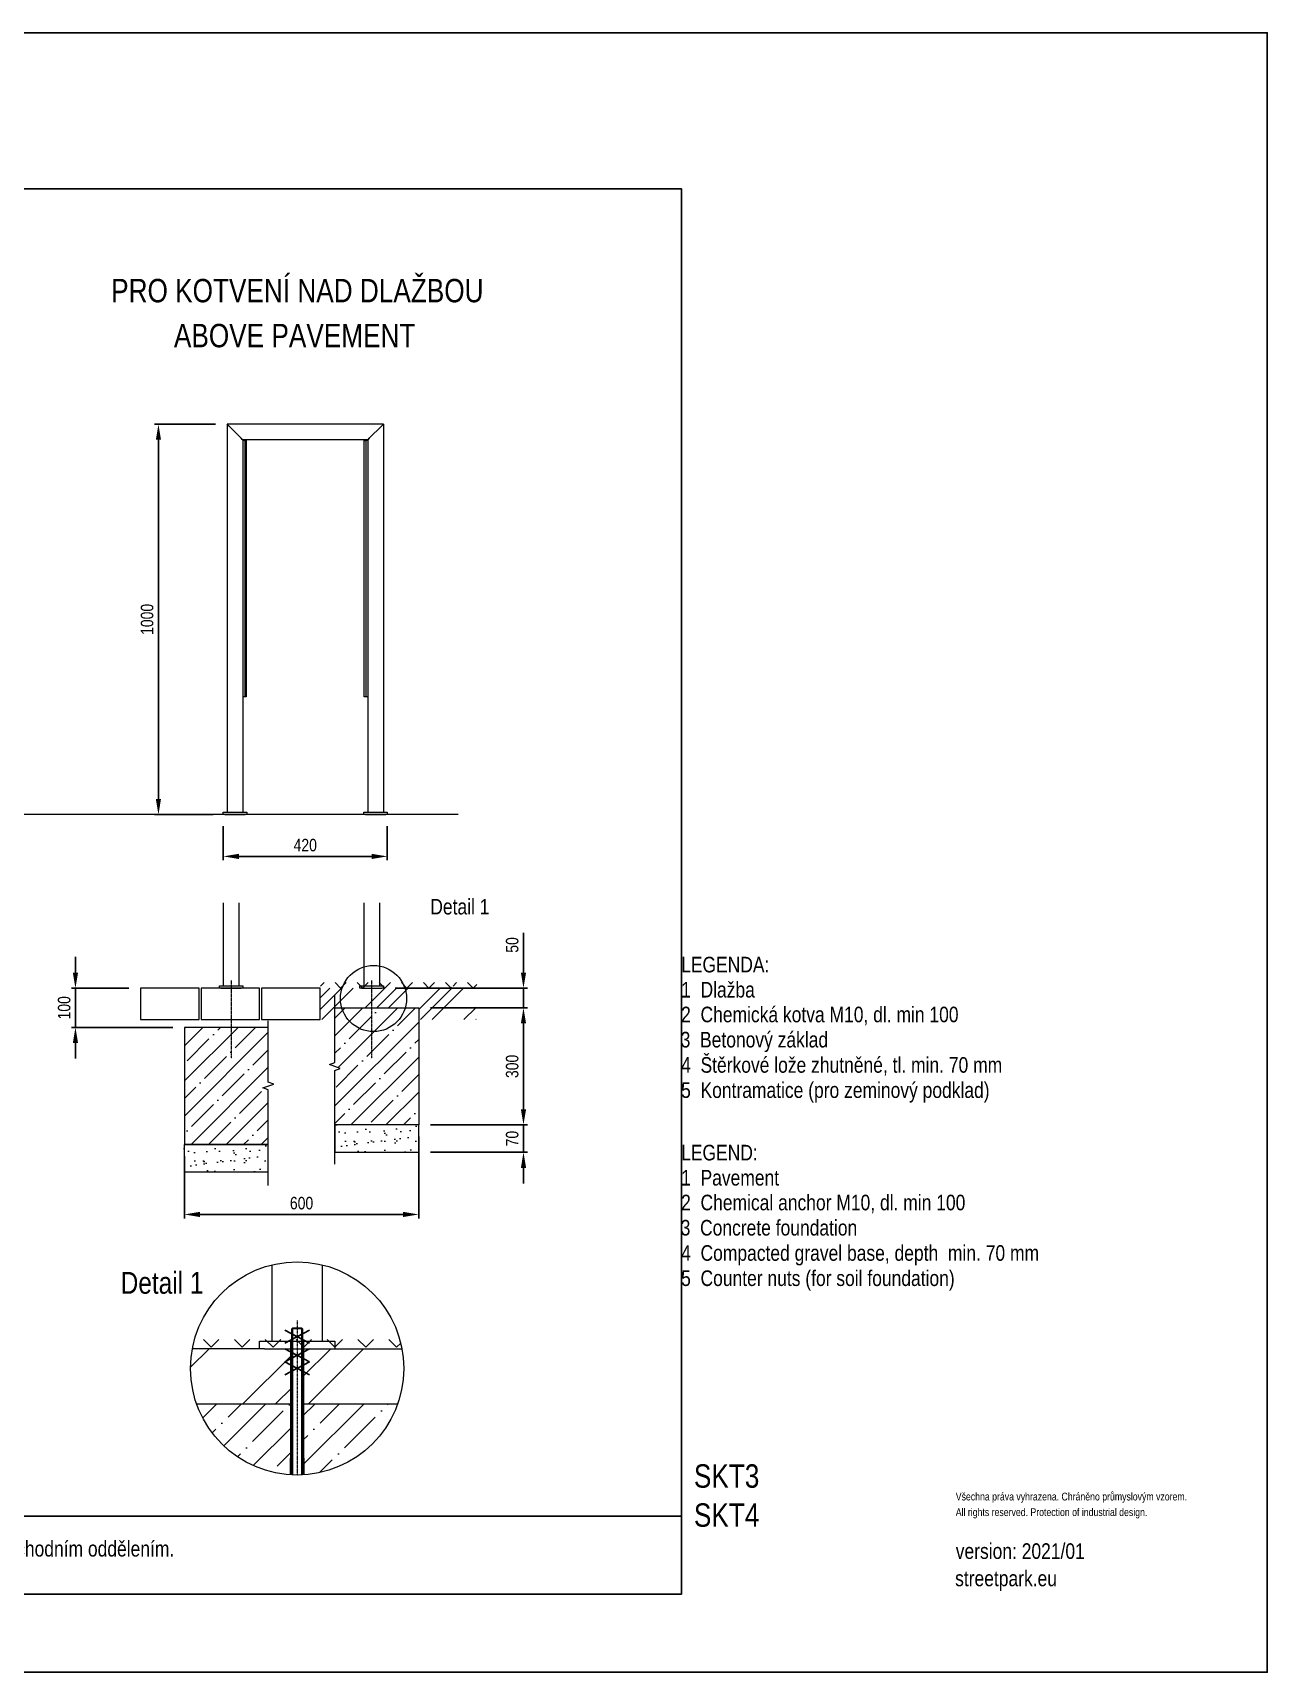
# Model space of a CAD drawing. Header units: millimetres. Extents: x 22162 to 28102, y 3160 to 7360.
# Drawn here: x 24940 to 28102, y 3160 to 7360 of the extents above; entities that cross this region are included whole.
import ezdxf
from ezdxf.lldxf.tags import DXFTag

# ---------------------------------------------------------------- set-up
doc = ezdxf.new("R2010")
doc.units = ezdxf.units.MM
doc.header["$LTSCALE"] = 0.2
doc.linetypes.add('ACAD_ISO10W100', pattern=[18.5, 12, -3, 0.5, -3])
for name, color, linetype, lineweight in [('KOTY', 3, 'Continuous', 9), ('OBRYSOVA', 7, 'Continuous', 9), ('OSY', 7, 'ACAD_ISO10W100', 9), ('Visible', 7, 'Continuous', 18), ('Vrstva 1', 7, 'Continuous', 5)]:
    doc.layers.add(name, color=color, linetype=linetype, lineweight=lineweight)
doc.layers.add('Nekreslit', color=6, linetype='Continuous', plot=False)
doc.layers.add('SRAFY', color=7, linetype='Continuous', lineweight=9, true_color=0x57595b)
doc.styles.add('SEACAD_Arial', font='arial.ttf', dxfattribs={"width": 0.8})
tags = doc.linetypes.add('HIDDEN2', pattern=[4.7625, 3.175, -1.5875]).pattern_tags.tags
tags[6:7] = [DXFTag(74, 4), DXFTag(75, 0), DXFTag(340, '0'), DXFTag(46, 0.0), DXFTag(50, 0.0), DXFTag(44, 0.0), DXFTag(45, 0.0)]
tags[4:5] = [DXFTag(74, 4), DXFTag(75, 0), DXFTag(340, '0'), DXFTag(46, 0.0), DXFTag(50, 0.0), DXFTag(44, 0.0), DXFTag(45, 0.0)]
doc.dimstyles.new('ISO-25', dxfattribs={"dimtxt": 1.6, "dimasz": 2, "dimexe": 0.5, "dimexo": 1.5, "dimtad": 1, "dimdec": 0, "dimtxsty": 'SEACAD_Arial', "dimcen": 2, "dimadec": 0, "dimazin": 0, "dimtfac": 1, "dimtdec": 0, "dimtmove": 0, "dimatfit": 3, "dimfxl": 1, "dimarcsym": 0})

# ---------------------------------------------------------------- blocks, each defined once
blk = doc.blocks.new('*D147')
at = {"layer": 'Defpoints', "color": 0, "transparency": 16777216}
for p in [(25262.3, 6356.8), (25438.3, 6356.8, -51.4), (25432.3, 5356.8, 7.5)]:
    blk.add_point(p, dxfattribs=at)
at = {"layer": 'KOTY', "color": 0, "lineweight": -2, "transparency": 16777216}
for p, q in [((25408.3, 6356.8), (25252.3, 6356.8)), ((25262.3, 5396.8), (25262.3, 6316.8)), ((25402.3, 5356.8), (25252.3, 5356.8))]:
    blk.add_line(p, q, dxfattribs=at)
at = {"layer": 'KOTY', "color": 0, "transparency": 16777216}
for points in [[(25255.6, 6316.8), (25268.9, 6316.8), (25262.3, 6356.8)], [(25255.6, 5396.8), (25268.9, 5396.8), (25262.3, 5356.8)]]:
    blk.add_solid(points, dxfattribs=at)
at = {"layer": 'KOTY', "color": 0, "transparency": 16777216, "insert": (25233.4, 5856.8), "char_height": 32, "attachment_point": 5, "rotation": 90, "style": 'SEACAD_Arial'}
blk.add_mtext('1000', dxfattribs=at)
blk = doc.blocks.new('*D151')
at = {"layer": 'Defpoints', "color": 0, "transparency": 16777216}
for p in [(25428.3, 5356.8), (25848.3, 5356.8), (25848.3, 5249.6)]:
    blk.add_point(p, dxfattribs=at)
at = {"layer": 'KOTY', "color": 0, "lineweight": -2, "transparency": 16777216}
for p, q in [((25428.3, 5326.8), (25428.3, 5239.6)), ((25848.3, 5326.8), (25848.3, 5239.6)), ((25468.3, 5249.6), (25808.3, 5249.6))]:
    blk.add_line(p, q, dxfattribs=at)
at = {"layer": 'KOTY', "color": 0, "transparency": 16777216}
for points in [[(25468.3, 5256.2), (25468.3, 5242.9), (25428.3, 5249.6)], [(25808.3, 5256.2), (25808.3, 5242.9), (25848.3, 5249.6)]]:
    blk.add_solid(points, dxfattribs=at)
at = {"layer": 'KOTY', "color": 0, "transparency": 16777216, "insert": (25638.3, 5278.4), "char_height": 32, "attachment_point": 5, "style": 'SEACAD_Arial'}
blk.add_mtext('420', dxfattribs=at)
blk = doc.blocks.new('*D158')
at = {"layer": 'Defpoints', "color": 0, "transparency": 16777216}
for p in [(25838.3, 4911.9, 55), (25928.8, 4861.6, 42.7), (26197.2, 4861.6)]:
    blk.add_point(p, dxfattribs=at)
at = {"layer": 'KOTY', "color": 0, "lineweight": -2, "transparency": 16777216}
for p, q in [((26197.2, 4951.9), (26197.2, 5053.5)), ((25868.3, 4911.9), (26207.2, 4911.9)), ((26197.2, 4861.6), (26197.2, 4911.9)), ((25958.8, 4861.6), (26207.2, 4861.6)), ((26197.2, 4821.6), (26197.2, 4781.6))]:
    blk.add_line(p, q, dxfattribs=at)
at = {"layer": 'KOTY', "color": 0, "transparency": 16777216}
for points in [[(26190.6, 4951.9), (26203.9, 4951.9), (26197.2, 4911.9)], [(26190.6, 4821.6), (26203.9, 4821.6), (26197.2, 4861.6)]]:
    blk.add_solid(points, dxfattribs=at)
at = {"layer": 'KOTY', "color": 0, "transparency": 16777216, "insert": (26168.4, 5022.7), "char_height": 32, "attachment_point": 5, "rotation": 90, "style": 'SEACAD_Arial'}
blk.add_mtext('50', dxfattribs=at)
blk = doc.blocks.new('*D159')
at = {"layer": 'Defpoints', "color": 0, "transparency": 16777216}
for p in [(25928.8, 4861.6, 42.7), (26197.2, 4861.6), (25928.8, 4561.6, 42.7)]:
    blk.add_point(p, dxfattribs=at)
at = {"layer": 'KOTY', "color": 0, "lineweight": -2, "transparency": 16777216}
for p, q in [((25958.8, 4861.6), (26207.2, 4861.6)), ((26197.2, 4601.6), (26197.2, 4821.6)), ((25958.8, 4561.6), (26207.2, 4561.6))]:
    blk.add_line(p, q, dxfattribs=at)
at = {"layer": 'KOTY', "color": 0, "transparency": 16777216}
for points in [[(26190.6, 4821.6), (26203.9, 4821.6), (26197.2, 4861.6)], [(26190.6, 4601.6), (26203.9, 4601.6), (26197.2, 4561.6)]]:
    blk.add_solid(points, dxfattribs=at)
at = {"layer": 'KOTY', "color": 0, "transparency": 16777216, "insert": (26168.4, 4711.6), "char_height": 32, "attachment_point": 5, "rotation": 90, "style": 'SEACAD_Arial'}
blk.add_mtext('300', dxfattribs=at)
blk = doc.blocks.new('*D160')
at = {"layer": 'Defpoints', "color": 0, "transparency": 16777216}
for p in [(25929.1, 4561.6, 42.7), (26197.2, 4561.6), (25929.1, 4491.6, 42.7)]:
    blk.add_point(p, dxfattribs=at)
at = {"layer": 'KOTY', "color": 0, "lineweight": -2, "transparency": 16777216}
for p, q in [((26197.2, 4601.6), (26197.2, 4641.6)), ((25959.1, 4561.6), (26207.2, 4561.6)), ((26197.2, 4491.6), (26197.2, 4561.6)), ((25959.1, 4491.6), (26207.2, 4491.6)), ((26197.2, 4451.6), (26197.2, 4411.6))]:
    blk.add_line(p, q, dxfattribs=at)
at = {"layer": 'KOTY', "color": 0, "transparency": 16777216}
for points in [[(26190.6, 4601.6), (26203.9, 4601.6), (26197.2, 4561.6)], [(26190.6, 4451.6), (26203.9, 4451.6), (26197.2, 4491.6)]]:
    blk.add_solid(points, dxfattribs=at)
at = {"layer": 'KOTY', "color": 0, "transparency": 16777216, "insert": (26168.4, 4526.6), "char_height": 32, "attachment_point": 5, "rotation": 90, "style": 'SEACAD_Arial'}
blk.add_mtext('70', dxfattribs=at)
blk = doc.blocks.new('*D161')
at = {"layer": 'Defpoints', "color": 0, "transparency": 16777216}
for p in [(25928.8, 4561.6, 42.7), (25328.8, 4511.5, 26.7), (25928.8, 4332.3)]:
    blk.add_point(p, dxfattribs=at)
at = {"layer": 'KOTY', "color": 0, "lineweight": -2, "transparency": 16777216}
for p, q in [((25928.8, 4531.6), (25928.8, 4322.3)), ((25328.8, 4481.5), (25328.8, 4322.3)), ((25368.8, 4332.3), (25888.8, 4332.3))]:
    blk.add_line(p, q, dxfattribs=at)
at = {"layer": 'KOTY', "color": 0, "transparency": 16777216}
for points in [[(25368.8, 4339), (25368.8, 4325.6), (25328.8, 4332.3)], [(25888.8, 4339), (25888.8, 4325.6), (25928.8, 4332.3)]]:
    blk.add_solid(points, dxfattribs=at)
at = {"layer": 'KOTY', "color": 0, "transparency": 16777216, "insert": (25628.8, 4361.1), "char_height": 32, "attachment_point": 5, "style": 'SEACAD_Arial'}
blk.add_mtext('600', dxfattribs=at)
blk = doc.blocks.new('*D172')
at = {"layer": 'Defpoints', "color": 0, "transparency": 16777216}
for p in [(25049.7, 4911.9), (25216.4, 4911.9), (25328.8, 4811.5, 26.7)]:
    blk.add_point(p, dxfattribs=at)
at = {"layer": 'KOTY', "color": 0, "lineweight": -2, "transparency": 16777216}
for p, q in [((25049.7, 4951.9), (25049.7, 4991.9)), ((25186.4, 4911.9), (25039.7, 4911.9)), ((25049.7, 4811.5), (25049.7, 4911.9)), ((25298.8, 4811.5), (25039.7, 4811.5)), ((25049.7, 4771.5), (25049.7, 4731.5))]:
    blk.add_line(p, q, dxfattribs=at)
at = {"layer": 'KOTY', "color": 0, "transparency": 16777216}
for points in [[(25043, 4951.9), (25056.4, 4951.9), (25049.7, 4911.9)], [(25043, 4771.5), (25056.4, 4771.5), (25049.7, 4811.5)]]:
    blk.add_solid(points, dxfattribs=at)
at = {"layer": 'KOTY', "color": 0, "transparency": 16777216, "insert": (25020.9, 4861.7), "char_height": 32, "attachment_point": 5, "rotation": 90, "style": 'SEACAD_Arial'}
blk.add_mtext('100', dxfattribs=at)

msp = doc.modelspace()

# ---------------------------------------------------------------- hatches: boundary and pattern name
at = {"layer": 'SRAFY'}
h = msp.add_hatch(dxfattribs=at)
h.set_pattern_fill('TERACO', color=256, scale=20)
h.set_pattern_definition([(45, (18261.875, -405.125), (-28.28427, 28.28427), [20, -20]), (135, (18318.444, -405.125), (-28.28427, -28.28427), [20, -20])])
h.paths.add_polyline_path([(26053.8, 4917.5), (26053.8, 4909.5), (26077.5, 4909.5), (26077.5, 4932.6), (25677.4, 4932.6), (25677.4, 4909.5), (26013.8, 4909.5), (26013.8, 4917.5)])
h = msp.add_hatch(dxfattribs=at)
h.set_pattern_fill('GOST_GROUND', color=256, scale=10)
h.paths.add_polyline_path([(26076.4, 4911.9), (25676.4, 4911.9), (25676.4, 4861.5), (26076.4, 4861.5)])
h = msp.add_hatch(dxfattribs=at)
h.set_pattern_fill('ANSI35', color=256, scale=10)
h.paths.add_polyline_path([(25529.5, 4656.4), (25557.4, 4666.5), (25543.4, 4671.6), (25543.4, 4811.5), (25328.8, 4811.5), (25328.8, 4511.5), (25543.4, 4511.5), (25543.4, 4651.3)])
h.paths.add_polyline_path([(25928.8, 4861.6), (25714.1, 4861.6), (25714.1, 4721.7), (25700.2, 4716.6), (25728, 4706.5), (25714.1, 4701.4), (25714.1, 4561.6), (25928.8, 4561.6)])
h = msp.add_hatch(dxfattribs=at)
h.set_pattern_fill('GOST_GROUND', color=256, scale=10)
h.paths.add_polyline_path([(25714.1, 4861.6), (25676.4, 4861.6), (25676.4, 4831.9), (25714.1, 4831.9)])
h = msp.add_hatch(dxfattribs=at)
h.set_pattern_fill('GOST_GROUND', color=256, scale=10)
h.paths.add_polyline_path([(26075.8, 4861.6), (25928.8, 4861.6), (25928.8, 4831.6), (26075.8, 4831.6)])
h = msp.add_hatch(dxfattribs=at)
h.set_pattern_fill('AR-SAND', color=256)
h.set_pattern_definition([(37.5, (366.673, 50), (-1.60003, 48.941324), [0, -38.608, 0, -43.18, 0, -41.275]), (7.5, (366.67, 50), (44.95233, 71.68251), [0, -20.828, 0, -34.798, 0, -13.335]), (327.5, (335.43, 50), (79.09924, 0.14372), [0, -12.7, 0, -45.72, 0, -59.69]), (317.5, (335.43, 50), (76.35565, 22.29293), [0, -6.35, 0, -29.972, 0, -34.29])])
h.paths.add_polyline_path([(25929.1, 4561.6), (25714.1, 4561.6), (25714.1, 4491.6), (25929.1, 4491.6)])
h = msp.add_hatch(dxfattribs=at)
h.set_pattern_fill('AR-SAND', color=256)
h.set_pattern_definition([(37.5, (-19.037, -0.087), (-1.60003, 48.941324), [0, -38.608, 0, -43.18, 0, -41.275]), (7.5, (-19.037, -0.09), (44.95233, 71.68251), [0, -20.828, 0, -34.798, 0, -13.335]), (327.5, (-50.28, -0.087), (79.09924, 0.14372), [0, -12.7, 0, -45.72, 0, -59.69]), (317.5, (-50.28, -0.09), (76.35565, 22.29293), [0, -6.35, 0, -29.972, 0, -34.29])])
h.paths.add_polyline_path([(25543.4, 4441.5), (25543.4, 4511.5), (25328.4, 4511.5), (25328.4, 4441.5)])
h = msp.add_hatch(dxfattribs=at)
h.set_pattern_fill('TERACO', color=256, scale=27.971511)
h.set_pattern_definition([(45, (14084.05, -3444.81), (-39.5577, 39.5577), [27.9715, -27.9715]), (135, (14163.167, -3444.81), (-39.5577, -39.5577), [27.9715, -27.9715])])
edge = h.paths.add_edge_path()
edge.add_arc((25617.5, 3937.8), 273.1, 10.6182, 17.5877)
edge.add_line((25877.8, 4020.3), (25357.2, 4020.3))
edge.add_arc((25617.5, 3937.8), 273.1, 162.4123, 169.3832)
edge.add_line((25349.1, 3988.1), (25885.9, 3988.2))
h = msp.add_hatch(dxfattribs=at)
h.set_pattern_fill('GOST_GROUND', color=256, scale=27.971511)
h.set_pattern_definition([(45, (15157.6, -2122.44), (395.577, -2e-14), [559.43]), (45, (15241.5, -2122.44), (395.577, -2e-14), [559.43]), (45, (15325.43, -2122.44), (395.577, -2e-14), [559.43])])
edge = h.paths.add_edge_path()
edge.add_arc((25617.5, 3937.8), 273.1, 340.6655, 370.6248)
edge.add_line((25885.9, 3988.2), (25662.3, 3988.2))
edge.add_line((25662.3, 3988.2), (25631.5, 3988.2))
edge.add_line((25631.5, 3988.2), (25631.5, 3847.4))
edge.add_line((25631.5, 3847.4), (25875.2, 3847.4))
edge = h.paths.add_edge_path()
edge.add_arc((25617.5, 3937.8), 273.1, 169.3779, 199.1113)
edge.add_line((25359.5, 3848.4), (25603.5, 3847.4))
edge.add_line((25603.5, 3847.4), (25603.5, 3988.2))
edge.add_line((25603.5, 3988.2), (25572.8, 3988.2))
edge.add_line((25572.8, 3988.2), (25349.1, 3988.2))
h = msp.add_hatch(dxfattribs=at)
h.set_pattern_fill('ANSI35', color=256, scale=13.985755)
h.set_pattern_definition([(45, (-10495.44, -1414.77), (-62.79783, 62.79783), []), (45, (-10432.64, -1414.77), (-62.79783, 62.79783), [111.01193, -22.20239, 0, -22.20239])])
edge = h.paths.add_edge_path()
edge.add_arc((25617.5, 3937.8), 273.1, 199.3345, 267.0642)
edge.add_line((25603.5, 3665.1), (25603.5, 3847.4))
edge.add_line((25603.5, 3847.4), (25359.8, 3847.4))
edge = h.paths.add_edge_path()
edge.add_arc((25617.5, 3937.8), 273.1, 272.9358, 340.6655)
edge.add_line((25875.2, 3847.4), (25631.5, 3847.4))
edge.add_line((25631.5, 3847.4), (25631.5, 3665.1))

# ---------------------------------------------------------------- linework, layer by layer
for p, q in [((25586.1, 4036.2), (25649, 4002.6)), ((25586.1, 4002.6), (25649, 4036.2)), ((25605.8, 4041.3), (25629.3, 4041.3)), ((25586.1, 3988.2), (25649, 3954.6)), ((25586.1, 3954.6), (25649, 3988.2)), ((25586.1, 3954.6), (25649, 3921.1)), ((25586.1, 3921.1), (25649, 3954.6))]:
    msp.add_line(p, q)
at = {"color": 7, "linetype": 'HIDDEN2'}
for p, q in [((25605.8, 4041.3), (25603.5, 4039.1)), ((25631.5, 4039.1), (25629.3, 4041.3)), ((25600.7, 3708), (25600.7, 3665.3)), ((25634.3, 3665.3), (25634.3, 3708))]:
    msp.add_line(p, q, dxfattribs=at)
at = {"color": 7}
for p, q in [((25603.5, 4039.1), (25603.5, 3665.1)), ((25631.5, 3665.1), (25631.5, 4039.1))]:
    msp.add_line(p, q, dxfattribs=at)
at = {"layer": 'KOTY'}
msp.add_circle((25813.1, 4885.4, 59), 84.7, dxfattribs=at)
at = {"layer": 'Nekreslit'}
msp.add_line((22562.1, 3559.6), (26602.1, 3559.6), dxfattribs=at)
for points in [[(22162.1, 3159.6), (28102.1, 3159.6), (28102.1, 7359.6), (22162.1, 7359.6)], [(22562.1, 3359.6), (26602.1, 3359.6), (26602.1, 6959.6), (22562.1, 6959.6)]]:
    msp.add_lwpolyline(points, close=True, dxfattribs=at)
at = {"layer": 'OBRYSOVA'}
msp.add_line((26030, 5356.8), (22706.8, 5356.8), dxfattribs=at)
at = {"layer": 'OBRYSOVA', "color": 7, "linetype": 'HIDDEN2'}
for p, q in [((25603.5, 3988.2), (25603.5, 3988.1)), ((25631.5, 3988.1), (25631.5, 3988.2))]:
    msp.add_line(p, q, dxfattribs=at)
at = {"layer": 'OBRYSOVA', "color": 7, "linetype": 'Continuous'}
for p, q in [((25359.8, 3847.4), (25603.5, 3847.4)), ((25631.5, 3847.4), (25875.2, 3847.4))]:
    msp.add_line(p, q, dxfattribs=at)
at = {"layer": 'OBRYSOVA'}
msp.add_circle((25617.5, 3937.8), 273.1, dxfattribs=at)
at = {"layer": 'OSY'}
for p, q in [((25448.3, 4931.9), (25448.3, 4731.9)), ((25808.3, 4931.9), (25808.3, 4731.9)), ((25617.5, 4061), (25617.5, 3664.8))]:
    msp.add_line(p, q, dxfattribs=at)
at = {"layer": 'SRAFY'}
for points in [[(25216.4, 4831.9), (25366.4, 4831.9), (25366.4, 4911.9), (25216.4, 4911.9)], [(25371.4, 4831.9), (25521.4, 4831.9), (25521.4, 4911.9), (25371.4, 4911.9)], [(25526.4, 4831.9), (25676.4, 4831.9), (25676.4, 4911.9), (25526.4, 4911.9)]]:
    msp.add_lwpolyline(points, close=True, dxfattribs=at)
for points, elevation in [([(25714.1, 4861.6), (25714.1, 4894.5)], 42.7), ([(25714.1, 4721.7), (25714.1, 4861.6), (25928.8, 4861.6), (25928.8, 4561.6), (25714.1, 4561.6), (25714.1, 4701.4)], 42.7), ([(25543.4, 4671.6), (25543.4, 4811.5), (25328.8, 4811.5), (25328.8, 4511.5), (25543.4, 4511.5), (25543.4, 4651.3)], 26.7), ([(25543.4, 4811.5), (25543.4, 4828)], 26.7), ([(25714.1, 4461.2), (25714.1, 4561.6)], 42.7), ([(25543.4, 4406.1), (25543.4, 4511.5)], 26.7)]:
    msp.add_lwpolyline(points, dxfattribs=dict(at, elevation=elevation))
at = {"layer": 'SRAFY', "linetype": 'Continuous'}
for points, elevation in [([(25714.1, 4701.4), (25714.1, 4701.4), (25728, 4706.5), (25700.2, 4716.6), (25714.1, 4721.7)], 42.7), ([(25543.4, 4651.3), (25543.4, 4651.3), (25529.5, 4656.4), (25557.4, 4666.5), (25543.4, 4671.6)], 26.7)]:
    msp.add_lwpolyline(points, dxfattribs=dict(at, elevation=elevation))
at = {"layer": 'SRAFY'}
for points, elevation in [([(25929.1, 4561.6), (25714.1, 4561.6), (25714.1, 4491.6), (25929.1, 4491.6)], 42.7), ([(25543.4, 4511.5), (25328.4, 4511.5), (25328.4, 4441.5), (25543.4, 4441.5)], 26.7)]:
    msp.add_lwpolyline(points, close=True, dxfattribs=dict(at, elevation=elevation))
at = {"layer": 'Visible', "extrusion": (0, 1, 0)}
for p, q in [((25438.3, 6356.8, -55), (25438.3, 5362.8, -55)), ((25838.3, 6356.8, -55), (25438.3, 6356.8, -55)), ((25442.3, 6352.8, -51), (25474.3, 6320.8, -51)), ((25474.3, 6320.8, -51), (25442.3, 6352.8, -51)), ((25834.3, 6352.8, -51), (25802.3, 6320.8, -51)), ((25834.3, 6352.8, -51), (25802.3, 6320.8, -51)), ((25838.3, 6356.8, -55), (25838.3, 5362.8, -55)), ((25478.3, 6316.8, -55), (25478.3, 6314.8, -55)), ((25798.3, 6316.8, -55), (25478.3, 6316.8, -55)), ((25478.3, 6314.8, -46), (25478.3, 5658.8, -46)), ((25483.3, 6314.8, -46), (25478.3, 6314.8, -46)), ((25483.3, 6314.8, -46), (25483.3, 5658.8, -46)), ((25483.3, 6314.8, -53), (25487.3, 6314.8, -53)), ((25487.3, 6312.8, -51), (25487.3, 5660.8, -51)), ((25789.3, 6314.8, -53), (25793.3, 6314.8, -53)), ((25789.3, 5660.8, -51), (25789.3, 6312.8, -51)), ((25793.3, 6314.8, -46), (25793.3, 5658.8, -46)), ((25798.3, 6314.8, -46), (25793.3, 6314.8, -46)), ((25798.3, 6316.8, -55), (25798.3, 6314.8, -55)), ((25798.3, 6314.8, -46), (25798.3, 5658.8, -46)), ((25478.3, 5658.8, -55), (25478.3, 5362.8, -55)), ((25483.3, 5658.8, -46), (25478.3, 5658.8, -46)), ((25487.3, 5658.8, -53), (25483.3, 5658.8, -53)), ((25793.3, 5658.8, -53), (25789.3, 5658.8, -53)), ((25798.3, 5658.8, -46), (25793.3, 5658.8, -46)), ((25798.3, 5658.8, -55), (25798.3, 5362.8, -55)), ((25428.3, 5356.8), (25428.3, 5362.8)), ((25432.3, 5362.8, 4), (25484.3, 5362.8, 4)), ((25432.3, 5356.8, 4), (25484.3, 5356.8, 4)), ((25488.3, 5362.8), (25488.3, 5356.8)), ((25788.3, 5356.8), (25788.3, 5362.8)), ((25792.3, 5362.8, 4), (25844.3, 5362.8, 4)), ((25792.3, 5356.8, 4), (25844.3, 5356.8, 4)), ((25848.3, 5362.8), (25848.3, 5356.8)), ((25428.3, 5130.8), (25428.3, 4917.9)), ((25468.3, 5130.8), (25468.3, 4917.9)), ((25788.3, 5130.8), (25788.3, 4917.9)), ((25828.3, 5130.8), (25828.3, 4917.9)), ((25418.3, 4911.9, 55), (25418.3, 4917.9, 55)), ((25422.3, 4917.9, 59), (25474.3, 4917.9, 59)), ((25478.3, 4917.9, 55), (25478.3, 4911.9, 55)), ((25778.3, 4911.9, 55), (25778.3, 4917.9, 55)), ((25782.3, 4917.9, 59), (25834.3, 4917.9, 59)), ((25838.3, 4917.9, 55), (25838.3, 4911.9, 55)), ((25422.3, 4911.9, 59), (25474.3, 4911.9, 59)), ((25782.3, 4911.9, 59), (25834.3, 4911.9, 59)), ((25553.1, 4203.2, -190), (25553.1, 4007.5, -190)), ((25681.9, 4203.2, -190), (25681.9, 4007.5, -190)), ((25520.9, 3988.2, -12.9), (25520.9, 4007.5, -12.9)), ((25533.8, 4007.5), (25701.2, 4007.5)), ((25714.1, 4007.5, -12.9), (25714.1, 3988.2, -12.9))]:
    msp.add_line(p, q, dxfattribs=at)
at = {"layer": 'Visible'}
msp.add_line((25533.8, 3988.2), (25714.1, 3988.2, -12.9), dxfattribs=at)
at = {"layer": 'Visible', "extrusion": (1, -3.49148e-15, -3.36902e-15)}
for centre, start, end in [((6312.8, -53, 25487.3), 0, 90), ((5660.8, -53, 25487.3), 90, 180)]:
    msp.add_arc(centre, 2, start, end, dxfattribs=at)
at = {"layer": 'Visible', "extrusion": (-1, 3.49148e-15, 3.36902e-15)}
for centre, start, end in [((-6312.8, -53, -25789.3), 90, 180), ((-5660.8, -53, -25789.3), 0, 90)]:
    msp.add_arc(centre, 2, start, end, dxfattribs=at)
at = {"layer": 'Visible', "extrusion": (0, 1, 0)}
for centre, radius, start, end in [((-25432.3, 0, 5362.8), 4, 0, 90), ((-25484.3, 0, 5362.8), 4, 90, 180), ((-25792.3, 0, 5362.8), 4, 0, 90), ((-25844.3, 0, 5362.8), 4, 90, 180), ((-25422.3, 55, 4917.9), 4, 0, 90), ((-25474.3, 55, 4917.9), 4, 90, 180), ((-25782.3, 55, 4917.9), 4, 0, 90), ((-25834.3, 55, 4917.9), 4, 90, 180), ((-25533.8, -12.9, 4007.5), 12.9, 0, 90), ((-25701.2, -12.9, 4007.5), 12.9, 90, 180)]:
    msp.add_arc(centre, radius, start, end, dxfattribs=at)
at = {"layer": 'Visible', "extrusion": (0, -1, 0)}
for centre, radius, start, end in [((25432.3, 0, -5356.8), 4, 90, 180), ((25484.3, 0, -5356.8), 4, 0, 90), ((25792.3, 0, -5356.8), 4, 90, 180), ((25844.3, 0, -5356.8), 4, 0, 90), ((25422.3, 55, -4911.9), 4, 90, 180), ((25474.3, 55, -4911.9), 4, 0, 90), ((25782.3, 55, -4911.9), 4, 90, 180), ((25834.3, 55, -4911.9), 4, 0, 90), ((25533.8, -12.9, -3988.2), 12.9, 90, 180)]:
    msp.add_arc(centre, radius, start, end, dxfattribs=at)
at = {"layer": 'Visible', "extrusion": (-0.707107, -0.707107, -3.0226e-14)}
msp.add_ellipse((25442.3, 6352.8, -55), major_axis=(4, -4), ratio=0.707107, start_param=1.570796, end_param=3.141593, dxfattribs=at)
at = {"layer": 'Visible', "extrusion": (0.707107, 0.707107, -4.18432e-14)}
msp.add_ellipse((25442.3, 6352.8, -55), major_axis=(-4, 4), ratio=0.707107, start_param=0, end_param=1.570796, dxfattribs=at)
at = {"layer": 'Visible', "extrusion": (0.707107, -0.707107, 2.7396e-14)}
msp.add_ellipse((25834.3, 6352.8, -55), major_axis=(4, 4), ratio=0.707107, start_param=0, end_param=1.570796, dxfattribs=at)
at = {"layer": 'Visible', "extrusion": (-0.707107, 0.707107, -3.67982e-14)}
msp.add_ellipse((25834.3, 6352.8, -55), major_axis=(-4, -4), ratio=0.707107, start_param=1.570796, end_param=3.141593, dxfattribs=at)
at = {"layer": 'Visible', "extrusion": (-0.707107, -0.707107, 1.03544e-13)}
msp.add_ellipse((25474.3, 6320.8, -55), major_axis=(-4, 4), ratio=0.707107, start_param=3.141593, end_param=4.712389, dxfattribs=at)
at = {"layer": 'Visible', "extrusion": (0.707107, 0.707107, -5.73334e-14)}
msp.add_ellipse((25474.3, 6320.8, -55), major_axis=(-4, 4), ratio=0.707107, start_param=1.570796, end_param=3.141593, dxfattribs=at)
at = {"layer": 'Visible', "extrusion": (0.707107, -0.707107, 1.07925e-13)}
msp.add_ellipse((25802.3, 6320.8, -55), major_axis=(-4, -4), ratio=0.707107, start_param=-1.570796, end_param=0, dxfattribs=at)
at = {"layer": 'Visible', "extrusion": (-0.707107, 0.707107, -6.029e-14)}
msp.add_ellipse((25802.3, 6320.8, -55), major_axis=(-4, -4), ratio=0.707107, start_param=0, end_param=1.570796, dxfattribs=at)
at = {"layer": 'Vrstva 1', "color": 7, "linetype": 'HIDDEN2'}
for p, q in [((25631.5, 4039.1), (25603.5, 4039.1)), ((25600.7, 4007.5), (25600.7, 3708)), ((25634.3, 3708), (25634.3, 4007.5))]:
    msp.add_line(p, q, dxfattribs=at)
at = {"layer": 'Vrstva 1', "lineweight": 15}
for p, q in [((25605.8, 4041.3), (25605.8, 3665)), ((25629.3, 3665), (25629.3, 4041.3))]:
    msp.add_line(p, q, dxfattribs=at)
at = {"layer": 'Vrstva 1'}
for points in [[(25520.9, 3988.2), (25349.1, 3988.2)], [(25714.1, 3988.2), (25885.9, 3988.2)]]:
    msp.add_lwpolyline(points, dxfattribs=at)

# ---------------------------------------------------------------- texts
at = {"style": 'SEACAD_Arial', "width": 0.8}
for s, height, p in [('LEGENDA:', 40, (26601, 4952.4)), ('1  Dlažba', 40, (26601, 4888.1)), ('2  Chemická kotva M10, dl. min 100', 40, (26601, 4824.6)), ('3  Betonový základ', 40, (26599.8, 4760.1)), ('4  Štěrkové lože zhutněné, tl. min. 70 mm', 40, (26601, 4695.4)), ('5  Kontramatice (pro zeminový podklad)', 40, (26601, 4630.8)), ('LEGEND:', 40, (26601, 4470.7)), ('1  Pavement', 40, (26601, 4406.4)), ('2  Chemical anchor M10, dl. min 100', 40, (26601, 4342.9)), ('3  Concrete foundation', 40, (26599.8, 4278.3)), ('4  Compacted gravel base, depth  min. 70 mm', 40, (26601, 4213.6)), ('5  Counter nuts (for soil foundation)', 40, (26601, 4149)), ('Všechna práva vyhrazena. Chráněno průmyslovým vzorem.', 20, (27304.4, 3599.6)), ('All rights reserved. Protection of industrial design.', 20, (27304.4, 3559.6)), ('Rozměry výrobků, základů a kotvení jsou pouze orientační. Přesné rozměry obdržíte při zpracování nabídky naším obchodním oddělením.', 39.9982, (22567.5, 3455.9)), ('version: 2021/01', 40, (27304.4, 3449.8)), ('streetpark.eu', 40, (27302.8, 3379.9))]:
    msp.add_text(s, height=height, dxfattribs=at).set_placement(p)
at = {"insert": (25165.6, 4185.1), "char_height": 55.94, "attachment_point": 1, "style": 'SEACAD_Arial'}
msp.add_mtext_dynamic_manual_height_columns('Detail 1', width=316.248, gutter_width=279.7, heights=[0], dxfattribs=at)
at = {"layer": 'KOTY', "insert": (25958.6, 5140.8), "char_height": 40, "width": 182.569, "attachment_point": 1, "style": 'SEACAD_Arial'}
msp.add_mtext('Detail 1', dxfattribs=at)
at = {"layer": 'OBRYSOVA', "insert": (26633.7, 3692.2), "char_height": 60, "attachment_point": 1, "style": 'SEACAD_Arial'}
msp.add_mtext_dynamic_manual_height_columns('SKT3\\PSKT4', width=425.715, gutter_width=200, heights=[0], dxfattribs=at)
at = {"layer": 'SRAFY', "char_height": 60, "attachment_point": 1, "style": 'SEACAD_Arial'}
for s, insert in [('{\\C0;PRO KOTVENÍ NAD DLAŽBOU}', (25141.2, 6729.1)), ('\\pxqc;{\\C0;ABOVE PAVEMENT}', (25128.6, 6613.9))]:
    msp.add_mtext_dynamic_manual_height_columns(s, width=965.239, gutter_width=200, heights=[0], dxfattribs=dict(at, insert=insert))

# ---------------------------------------------------------------- dimensions: what is measured, and where the dimension line sits
at = {"layer": 'KOTY'}
for base, p1, p2, picture, middle in [((25262.3, 6356.8, -3.5), (25432.3, 5356.8, 4), (25438.3, 6356.8, -55), '*D147', (25233.4, 5856.8, -3.5)), ((25049.7, 4911.9), (25328.8, 4811.5, 26.7), (25216.4, 4911.9), '*D172', (25020.9, 4861.7)), ((26197.2, 4861.6), (25928.8, 4561.6, 42.7), (25928.8, 4861.6, 42.7), '*D159', (26168.4, 4711.6)), ((26197.2, 4561.6), (25929.1, 4491.6, 42.7), (25929.1, 4561.6, 42.7), '*D160', (26168.4, 4526.6))]:
    dim = msp.add_linear_dim(base=base, p1=p1, p2=p2, angle=90, dimstyle='ISO-25', dxfattribs=at)
    dim.commit()
    dim.dimension.update_dxf_attribs({"geometry": picture, "text_midpoint": middle})
dim = msp.add_linear_dim(base=(25848.3, 5249.6), p1=(25428.3, 5356.8), p2=(25848.3, 5356.8), dimstyle='ISO-25', dxfattribs=at)
dim.commit()
dim.dimension.update_dxf_attribs({"geometry": '*D151', "text_midpoint": (25638.3, 5278.4)})
dim = msp.add_linear_dim(base=(26197.2, 4861.6), p1=(25838.3, 4911.9, 55), p2=(25928.8, 4861.6, 42.7), angle=90, dimstyle='ISO-25', dxfattribs=at)
dim.commit()
dim.dimension.update_dxf_attribs({"geometry": '*D158', "text_midpoint": (26197.2, 5022.7), "dimtype": 160})
dim = msp.add_linear_dim(base=(25928.8, 4332.3), p1=(25328.8, 4511.5, 26.7), p2=(25928.8, 4561.6, 42.7), dimstyle='ISO-25', dxfattribs=at)
dim.commit()
dim.dimension.update_dxf_attribs({"geometry": '*D161', "text_midpoint": (25628.8, 4332.3), "dimtype": 160})

doc.saveas('drawing.dxf')
